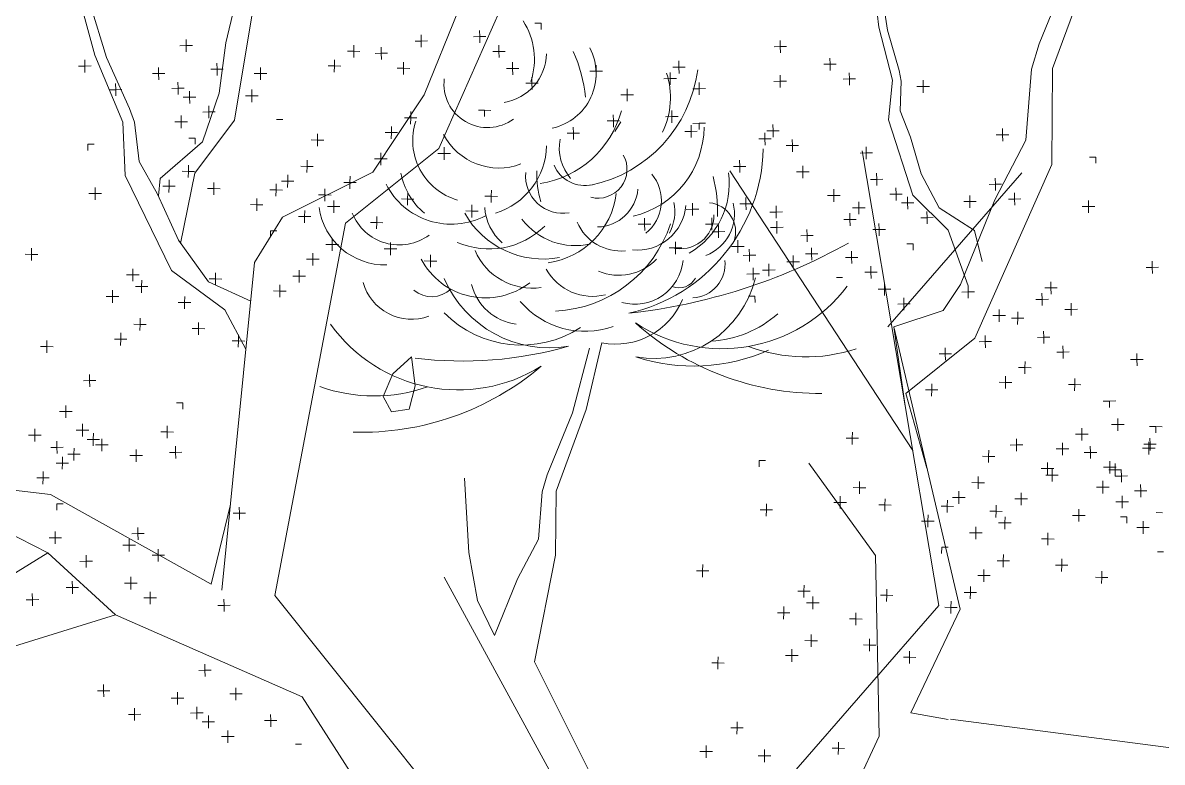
# Model space of a CAD drawing. Header units: inches. Extents: x -6800 to 96653, y -25814 to 17379.
# Drawn here: x 34859.9 to 34997.9, y 226.7 to 316.3 of the extents above; entities that cross this region are included whole.
import ezdxf

# ---------------------------------------------------------------- set-up
doc = ezdxf.new("R2010")
doc.units = ezdxf.units.IN
doc.header["$MEASUREMENT"] = 0
doc.layers.add('JARDINES', color=96, linetype='Continuous', lineweight=0)

# ---------------------------------------------------------------- blocks, each defined once
blk = doc.blocks.new('CapuliElv')
blk.add_line((-0.0785, 2.2528), (-0.0692, 2.2681))
for points in [[(-0.1552, 2.994), (-0.1958, 2.8404), (-0.2564, 2.6925), (-0.2681, 2.6524), (-0.277, 2.5396), (-0.3264, 2.4451), (-0.3809, 2.3107), (-0.4624, 2.1885), (-0.6053, 2.1169), (-0.6495, 2.045)], [(-0.6793, 2.7125), (-0.6797, 2.6242), (-0.6917, 2.5362), (-0.6924, 2.513), (-0.6815, 2.4511), (-0.6949, 2.3934), (-0.7055, 2.3135), (-0.7323, 2.2365), (-0.7992, 2.1781), (-0.802, 2.1505)], [(-0.6653, 2.7233), (-0.6631, 2.633), (-0.6748, 2.5183), (-0.654, 2.4363), (-0.6812, 2.271), (-0.7443, 2.1869), (-0.7668, 2.0754)], [(-0.2104, 2.72), (-0.235, 2.6536), (-0.2359, 2.5014), (-0.3578, 2.2256), (-0.5056, 2.1075), (-0.6175, 1.5171)], [(0.6947, 2.6933), (0.6542, 2.5396), (0.5936, 2.3918), (0.5819, 2.3516), (0.5729, 2.2388), (0.5235, 2.1443), (0.469, 2.01), (0.4416, 1.9687), (0.3635, 1.9429), (0.3816, 1.8178)], [(0.724, 2.7058), (0.687, 2.5475), (0.6149, 2.3529), (0.6141, 2.2007), (0.4921, 1.9248), (0.3826, 1.8372), (0.416, 1.719)], [(0.3317, 2.4854), (0.34, 2.4182), (0.3613, 2.3344), (0.355, 2.2713), (0.3934, 2.1516), (0.4494, 2.0962), (0.4813, 2.0081)], [(0.3432, 2.4789), (0.3533, 2.4135), (0.3719, 2.3495), (0.375, 2.3324), (0.3737, 2.2853), (0.39, 2.2439), (0.4067, 2.1859), (0.4351, 2.1317), (0.4911, 2.0957), (0.5035, 2.0466)], [(-0.9264, 2.4611), (-0.9026, 2.374), (-0.8585, 2.2675), (-0.8548, 2.183), (-0.7813, 2.0324), (-0.6967, 1.97), (-0.6632, 1.9073)], [(-0.9099, 2.4548), (-0.8842, 2.3703), (-0.8475, 2.2895), (-0.8401, 2.2675), (-0.8327, 2.205), (-0.8033, 2.1536), (-0.7703, 2.0802), (-0.7225, 2.0141), (-0.6556, 1.9837)], [(-0.1953, 2.4247), (-0.2052, 2.4246)], [(-0.1953, 2.4247), (-0.1952, 2.4148)], [(-0.3854, 2.3963), (-0.3855, 2.406)], [(-0.2928, 2.4032), (-0.3027, 2.403)], [(-0.2928, 2.4032), (-0.2929, 2.4129)], [(-0.2928, 2.4032), (-0.2829, 2.4033)], [(-0.2928, 2.4032), (-0.2927, 2.3933)], [(-0.758, 2.389), (-0.7679, 2.3889)], [(-0.758, 2.389), (-0.7581, 2.3987)], [(-0.758, 2.389), (-0.7481, 2.3891)], [(-0.758, 2.389), (-0.7579, 2.3791)], [(-0.4924, 2.3801), (-0.4923, 2.3898)], [(-0.4488, 2.3769), (-0.4489, 2.3866)], [(-0.3854, 2.3963), (-0.3953, 2.3962)], [(-0.3854, 2.3963), (-0.3755, 2.3964)], [(-0.3854, 2.3963), (-0.3853, 2.3864)], [(-0.2622, 2.3798), (-0.2623, 2.3895)], [(0.1836, 2.3874), (0.1737, 2.3872)], [(0.1836, 2.3874), (0.1835, 2.3971)], [(0.1836, 2.3874), (0.1935, 2.3875)], [(0.1836, 2.3874), (0.1837, 2.3775)], [(-0.9186, 2.3565), (-0.9188, 2.3663)], [(-0.523, 2.3567), (-0.5229, 2.3664)], [(-0.4924, 2.3801), (-0.5023, 2.3802)], [(-0.4924, 2.3801), (-0.4925, 2.3701)], [(-0.4924, 2.3801), (-0.4825, 2.3799)], [(-0.4488, 2.3769), (-0.4587, 2.3767)], [(-0.4488, 2.3769), (-0.4388, 2.377)], [(-0.4488, 2.3769), (-0.4486, 2.3669)], [(-0.2622, 2.3798), (-0.2721, 2.3796)], [(-0.2622, 2.3798), (-0.2523, 2.3799)], [(-0.2622, 2.3798), (-0.2621, 2.3699)], [(0.2624, 2.3595), (0.2622, 2.3692)], [(-0.9186, 2.3565), (-0.9285, 2.3564)], [(-0.9186, 2.3565), (-0.9087, 2.3567)], [(-0.9186, 2.3565), (-0.9185, 2.3466)], [(-0.8016, 2.3447), (-0.8017, 2.3544)], [(-0.709, 2.3515), (-0.7189, 2.3514)], [(-0.709, 2.3515), (-0.7091, 2.3613)], [(-0.709, 2.3515), (-0.6991, 2.3517)], [(-0.709, 2.3515), (-0.7089, 2.3416)], [(-0.6401, 2.3448), (-0.64, 2.3545)], [(-0.523, 2.3567), (-0.533, 2.3568)], [(-0.523, 2.3567), (-0.5232, 2.3467)], [(-0.523, 2.3567), (-0.5131, 2.3565)], [(-0.4136, 2.353), (-0.4235, 2.3532)], [(-0.4136, 2.353), (-0.4137, 2.3431)], [(-0.4136, 2.353), (-0.4134, 2.3628)], [(-0.4136, 2.353), (-0.4036, 2.3529)], [(-0.2406, 2.3527), (-0.2505, 2.3526)], [(-0.2406, 2.3527), (-0.2407, 2.3625)], [(-0.2406, 2.3527), (-0.2307, 2.3528)], [(-0.2406, 2.3527), (-0.2405, 2.3428)], [(-0.1081, 2.3484), (-0.118, 2.3483)], [(-0.1081, 2.3484), (-0.1082, 2.3582)], [(-0.1081, 2.3484), (-0.0982, 2.3485)], [(-0.1081, 2.3484), (-0.108, 2.3385)], [(0.023, 2.3549), (0.0131, 2.3548)], [(0.023, 2.3549), (0.0229, 2.3647)], [(0.023, 2.3549), (0.0329, 2.355)], [(0.023, 2.3549), (0.0231, 2.345)], [(0.2624, 2.3595), (0.2524, 2.3594)], [(0.2624, 2.3595), (0.2723, 2.3596)], [(0.2624, 2.3595), (0.2625, 2.3496)], [(-0.8016, 2.3447), (-0.8115, 2.3446)], [(-0.8016, 2.3447), (-0.7917, 2.3448)], [(-0.8016, 2.3447), (-0.8014, 2.3348)], [(-0.7709, 2.3213), (-0.771, 2.331)], [(-0.6401, 2.3448), (-0.65, 2.3449)], [(-0.6401, 2.3448), (-0.6402, 2.3349)], [(-0.6401, 2.3448), (-0.6302, 2.3447)], [(-0.21, 2.3293), (-0.2101, 2.3391)], [(-0.21, 2.3293), (-0.2001, 2.3294)], [(0.009, 2.3366), (-0.0009, 2.3364)], [(0.009, 2.3366), (0.0089, 2.3463)], [(0.009, 2.3366), (0.0189, 2.3367)], [(0.009, 2.3366), (0.0091, 2.3267)], [(0.0551, 2.3207), (0.055, 2.3305)], [(0.1835, 2.3325), (0.1736, 2.3323)], [(0.1835, 2.3325), (0.1834, 2.3422)], [(0.1835, 2.3325), (0.1934, 2.3326)], [(0.1835, 2.3325), (0.1836, 2.3226)], [(0.293, 2.3361), (0.2831, 2.336)], [(0.293, 2.3361), (0.2929, 2.3458)], [(0.293, 2.3361), (0.3029, 2.3362)], [(0.293, 2.3361), (0.2931, 2.3262)], [(0.4101, 2.3242), (0.4099, 2.334)], [(-0.8696, 2.3191), (-0.8795, 2.319)], [(-0.8696, 2.3191), (-0.8697, 2.3288)], [(-0.8696, 2.3191), (-0.8597, 2.3192)], [(-0.8696, 2.3191), (-0.8695, 2.3092)], [(-0.7709, 2.3213), (-0.7808, 2.3212)], [(-0.7709, 2.3213), (-0.761, 2.3214)], [(-0.7709, 2.3213), (-0.7708, 2.3114)], [(-0.7525, 2.3072), (-0.7527, 2.317)], [(-0.6539, 2.3094), (-0.654, 2.3192)], [(-0.21, 2.3293), (-0.2199, 2.3292)], [(-0.21, 2.3293), (-0.2099, 2.3194)], [(-0.0591, 2.311), (-0.0592, 2.3207)], [(0.0551, 2.3207), (0.0452, 2.3206)], [(0.0551, 2.3207), (0.065, 2.3208)], [(0.0551, 2.3207), (0.0552, 2.3108)], [(0.4101, 2.3242), (0.4002, 2.3241)], [(0.4101, 2.3242), (0.42, 2.3243)], [(0.4101, 2.3242), (0.4102, 2.3143)], [(-0.7525, 2.3072), (-0.7625, 2.3071)], [(-0.7525, 2.3072), (-0.7426, 2.3074)], [(-0.7525, 2.3072), (-0.7524, 2.2973)], [(-0.7219, 2.2838), (-0.722, 2.2936)], [(-0.6539, 2.3094), (-0.6638, 2.3093)], [(-0.6539, 2.3094), (-0.6439, 2.3095)], [(-0.6539, 2.3094), (-0.6537, 2.2995)], [(-0.0591, 2.311), (-0.069, 2.3109)], [(-0.0591, 2.311), (-0.0491, 2.3111)], [(-0.0591, 2.311), (-0.0589, 2.3011)], [(-0.7659, 2.2681), (-0.7658, 2.2779)], [(-0.7219, 2.2838), (-0.7318, 2.2837)], [(-0.7219, 2.2838), (-0.712, 2.284)], [(-0.7219, 2.2838), (-0.7218, 2.2739)], [(-0.4021, 2.2745), (-0.402, 2.2843)], [(-0.285, 2.2864), (-0.2949, 2.2865)], [(-0.285, 2.2864), (-0.2852, 2.2765)], [(-0.285, 2.2864), (-0.2751, 2.2863)], [(-0.081, 2.2696), (-0.0811, 2.2793)], [(0.0116, 2.2764), (0.0017, 2.2763)], [(0.0116, 2.2764), (0.0115, 2.2862)], [(0.0116, 2.2764), (0.0215, 2.2765)], [(0.0116, 2.2764), (0.0117, 2.2665)], [(-0.7659, 2.2681), (-0.7758, 2.2682)], [(-0.7659, 2.2681), (-0.766, 2.2582)], [(-0.7659, 2.2681), (-0.756, 2.268)], [(-0.6048, 2.272), (-0.6147, 2.2719)], [(-0.4328, 2.2511), (-0.4326, 2.2609)], [(-0.4021, 2.2745), (-0.412, 2.2747)], [(-0.4021, 2.2745), (-0.4022, 2.2646)], [(-0.4021, 2.2745), (-0.3922, 2.2744)], [(-0.1443, 2.2501), (-0.1445, 2.2599)], [(-0.081, 2.2696), (-0.0909, 2.2695)], [(-0.081, 2.2696), (-0.0711, 2.2697)], [(-0.081, 2.2696), (-0.0809, 2.2597)], [(0.0422, 2.253), (0.0421, 2.2628)], [(0.055, 2.2658), (0.0451, 2.2657)], [(0.055, 2.2658), (0.0649, 2.2659)], [(0.055, 2.2658), (0.0551, 2.2559)], [(0.1721, 2.254), (0.1719, 2.2637)], [(0.5358, 2.2475), (0.5357, 2.2573)], [(-0.7438, 2.2424), (-0.7537, 2.2423)], [(-0.7438, 2.2424), (-0.7437, 2.2325)], [(-0.5498, 2.2393), (-0.5597, 2.2394)], [(-0.5498, 2.2393), (-0.5499, 2.2294)], [(-0.5498, 2.2393), (-0.5497, 2.249)], [(-0.5498, 2.2393), (-0.5399, 2.2392)], [(-0.4328, 2.2511), (-0.4427, 2.2513)], [(-0.4328, 2.2511), (-0.4329, 2.2412)], [(-0.4328, 2.2511), (-0.4228, 2.251)], [(-0.1443, 2.2501), (-0.1543, 2.25)], [(-0.1443, 2.2501), (-0.1344, 2.2502)], [(-0.1443, 2.2501), (-0.1442, 2.2402)], [(0.0422, 2.253), (0.0323, 2.2529)], [(0.0422, 2.253), (0.0521, 2.2531)], [(0.0422, 2.253), (0.0423, 2.2431)], [(0.1593, 2.2412), (0.1494, 2.241)], [(0.1593, 2.2412), (0.1592, 2.2509)], [(0.1593, 2.2412), (0.1692, 2.2413)], [(0.1593, 2.2412), (0.1594, 2.2313)], [(0.1721, 2.254), (0.1621, 2.2538)], [(0.1721, 2.254), (0.182, 2.2541)], [(0.1721, 2.254), (0.1722, 2.244)], [(0.2027, 2.2306), (0.2026, 2.2403)], [(0.5358, 2.2475), (0.5259, 2.2474)], [(0.5358, 2.2475), (0.5458, 2.2477)], [(0.5358, 2.2475), (0.536, 2.2376)], [(-0.9136, 2.2329), (-0.9137, 2.2229)], [(-0.9136, 2.2329), (-0.9037, 2.2327)], [(-0.3492, 2.218), (-0.3491, 2.2277)], [(0.2027, 2.2306), (0.1928, 2.2304)], [(0.2027, 2.2306), (0.2126, 2.2307)], [(0.2027, 2.2306), (0.2028, 2.2206)], [(0.3198, 2.2187), (0.3197, 2.2284)], [(-0.5664, 2.1975), (-0.5663, 2.2072)], [(-0.4494, 2.2094), (-0.4593, 2.2095)], [(-0.4494, 2.2094), (-0.4495, 2.1995)], [(-0.4494, 2.2094), (-0.4492, 2.2191)], [(-0.4494, 2.2094), (-0.4395, 2.2092)], [(-0.3492, 2.218), (-0.3591, 2.2181)], [(-0.3492, 2.218), (-0.3493, 2.2081)], [(-0.3492, 2.218), (-0.3393, 2.2179)], [(0.1192, 2.1974), (0.1191, 2.2072)], [(0.3198, 2.2187), (0.3099, 2.2186)], [(0.3198, 2.2187), (0.3297, 2.2188)], [(0.3198, 2.2187), (0.3199, 2.2088)], [(0.6836, 2.2123), (0.6737, 2.2122)], [(0.6836, 2.2123), (0.6837, 2.2024)], [(-0.7545, 2.1896), (-0.7644, 2.1897)], [(-0.7545, 2.1896), (-0.7546, 2.1797)], [(-0.7545, 2.1896), (-0.7543, 2.1993)], [(-0.7545, 2.1896), (-0.7445, 2.1895)], [(-0.5664, 2.1975), (-0.5763, 2.1976)], [(-0.5664, 2.1975), (-0.5666, 2.1876)], [(-0.5664, 2.1975), (-0.5565, 2.1974)], [(0.1192, 2.1974), (0.1093, 2.1973)], [(0.1192, 2.1974), (0.1291, 2.1975)], [(0.1192, 2.1974), (0.1193, 2.1875)], [(0.2193, 2.1888), (0.2094, 2.1887)], [(0.2193, 2.1888), (0.2192, 2.1985)], [(0.2193, 2.1888), (0.2292, 2.1889)], [(0.2193, 2.1888), (0.2194, 2.1789)], [(0.3364, 2.1769), (0.3363, 2.1867)], [(-0.7851, 2.1662), (-0.785, 2.1759)], [(-0.7141, 2.1622), (-0.714, 2.172)], [(-0.6155, 2.1601), (-0.6153, 2.1698)], [(-0.5971, 2.1741), (-0.607, 2.1742)], [(-0.5971, 2.1741), (-0.5972, 2.1642)], [(-0.5971, 2.1741), (-0.597, 2.1838)], [(-0.5971, 2.1741), (-0.5872, 2.174)], [(-0.4984, 2.1719), (-0.5083, 2.172)], [(-0.4984, 2.1719), (-0.4985, 2.162)], [(-0.4984, 2.1719), (-0.4983, 2.1817)], [(-0.4984, 2.1719), (-0.4885, 2.1718)], [(0.3364, 2.1769), (0.3265, 2.1768)], [(0.3364, 2.1769), (0.3463, 2.177)], [(0.3364, 2.1769), (0.3365, 2.167)], [(0.5244, 2.169), (0.5145, 2.1689)], [(0.5244, 2.169), (0.5243, 2.1788)], [(0.5244, 2.169), (0.5343, 2.1692)], [(0.5244, 2.169), (0.5245, 2.1591)], [(-0.9022, 2.1543), (-0.9121, 2.1545)], [(-0.9022, 2.1543), (-0.9023, 2.1444)], [(-0.9022, 2.1543), (-0.9021, 2.1641)], [(-0.9022, 2.1543), (-0.8923, 2.1542)], [(-0.7851, 2.1662), (-0.795, 2.1663)], [(-0.7851, 2.1662), (-0.7852, 2.1563)], [(-0.7851, 2.1662), (-0.7752, 2.1661)], [(-0.7141, 2.1622), (-0.7241, 2.1624)], [(-0.7141, 2.1622), (-0.7143, 2.1523)], [(-0.7141, 2.1622), (-0.7042, 2.1621)], [(-0.6155, 2.1601), (-0.6254, 2.1602)], [(-0.6155, 2.1601), (-0.6156, 2.1501)], [(-0.6155, 2.1601), (-0.6055, 2.1599)], [(-0.5381, 2.1522), (-0.548, 2.1523)], [(-0.5381, 2.1522), (-0.5382, 2.1423)], [(-0.5381, 2.1522), (-0.538, 2.1619)], [(-0.5381, 2.1522), (-0.5282, 2.152)], [(-0.407, 2.1457), (-0.4069, 2.1554)], [(-0.2745, 2.15), (-0.2844, 2.1501)], [(-0.2745, 2.15), (-0.2746, 2.14)], [(-0.2745, 2.15), (-0.2743, 2.1597)], [(-0.2745, 2.15), (-0.2646, 2.1498)], [(0.2683, 2.1514), (0.2584, 2.1512)], [(0.2683, 2.1514), (0.2682, 2.1611)], [(0.2683, 2.1514), (0.2783, 2.1515)], [(0.2683, 2.1514), (0.2685, 2.1414)], [(0.367, 2.1535), (0.3571, 2.1534)], [(0.367, 2.1535), (0.3669, 2.1633)], [(0.367, 2.1535), (0.3769, 2.1536)], [(0.367, 2.1535), (0.3671, 2.1436)], [(0.3854, 2.1395), (0.3853, 2.1492)], [(0.4841, 2.1417), (0.484, 2.1514)], [(0.555, 2.1456), (0.5549, 2.1554)], [(-1.5201, 2.1387), (-1.4261, 2.006), (-1.2859, 1.853), (-1.2277, 1.7124), (-0.9774, 1.5845), (-0.8697, 1.4864), (-0.574, 1.3561)], [(-1.4883, 2.1381), (-1.3927, 2.0111), (-1.2808, 1.8971), (-1.2548, 1.8643), (-1.2039, 1.7632), (-1.1225, 1.6944), (-0.9727, 1.6773), (-0.8451, 1.6057), (-0.7186, 1.5347), (-0.6878, 1.6612)], [(-0.6461, 2.1367), (-0.656, 2.1368)], [(-0.6461, 2.1367), (-0.6462, 2.1267)], [(-0.6461, 2.1367), (-0.646, 2.1464)], [(-0.6461, 2.1367), (-0.6362, 2.1365)], [(-0.5241, 2.1338), (-0.534, 2.1339)], [(-0.5241, 2.1338), (-0.5242, 2.1239)], [(-0.5241, 2.1338), (-0.524, 2.1435)], [(-0.5241, 2.1338), (-0.5142, 2.1337)], [(-0.407, 2.1457), (-0.4169, 2.1458)], [(-0.407, 2.1457), (-0.4071, 2.1357)], [(-0.407, 2.1457), (-0.3971, 2.1455)], [(-0.3051, 2.1266), (-0.305, 2.1363)], [(0.0444, 2.1294), (0.0443, 2.1391)], [(0.1292, 2.1382), (0.1192, 2.1381)], [(0.1292, 2.1382), (0.129, 2.1479)], [(0.1292, 2.1382), (0.1391, 2.1383)], [(0.1292, 2.1382), (0.1293, 2.1283)], [(0.177, 2.1251), (0.1768, 2.1348)], [(0.3081, 2.1316), (0.2982, 2.1315)], [(0.3081, 2.1316), (0.3079, 2.1413)], [(0.3081, 2.1316), (0.318, 2.1317)], [(0.3081, 2.1316), (0.3082, 2.1217)], [(0.3854, 2.1395), (0.3755, 2.1394)], [(0.3854, 2.1395), (0.3953, 2.1396)], [(0.3854, 2.1395), (0.3855, 2.1296)], [(0.4841, 2.1417), (0.4742, 2.1415)], [(0.4841, 2.1417), (0.494, 2.1418)], [(0.4841, 2.1417), (0.4842, 2.1318)], [(0.555, 2.1456), (0.5451, 2.1455)], [(0.555, 2.1456), (0.565, 2.1458)], [(0.555, 2.1456), (0.5552, 2.1357)], [(0.6721, 2.1338), (0.6622, 2.1337)], [(0.6721, 2.1338), (0.672, 2.1435)], [(0.6721, 2.1338), (0.682, 2.1339)], [(0.6721, 2.1338), (0.6722, 2.1239)], [(-0.5702, 2.118), (-0.5801, 2.1181)], [(-0.5702, 2.118), (-0.5703, 2.108)], [(-0.5702, 2.118), (-0.5701, 2.1277)], [(-0.5702, 2.118), (-0.5603, 2.1178)], [(-0.456, 2.1082), (-0.4559, 2.118)], [(-0.3051, 2.1266), (-0.315, 2.1267)], [(-0.3051, 2.1266), (-0.3052, 2.1166)], [(-0.3051, 2.1266), (-0.2952, 2.1264)], [(-0.0315, 2.1057), (-0.0316, 2.1155)], [(0.0444, 2.1294), (0.0345, 2.1293)], [(0.0444, 2.1294), (0.0543, 2.1295)], [(0.0444, 2.1294), (0.0445, 2.1195)], [(0.0751, 2.106), (0.0749, 2.1157)], [(0.177, 2.1251), (0.1671, 2.125)], [(0.177, 2.1251), (0.1869, 2.1252)], [(0.177, 2.1251), (0.1771, 2.1152)], [(0.294, 2.1132), (0.2841, 2.1131)], [(0.294, 2.1132), (0.2939, 2.123)], [(0.294, 2.1132), (0.3039, 2.1133)], [(0.294, 2.1132), (0.2942, 2.1033)], [(0.4161, 2.1161), (0.4061, 2.116)], [(0.4161, 2.1161), (0.4159, 2.1258)], [(0.4161, 2.1161), (0.426, 2.1162)], [(0.4161, 2.1161), (0.4162, 2.1062)], [(-0.6242, 2.0952), (-0.6243, 2.0853)], [(-0.6242, 2.0952), (-0.6143, 2.0951)], [(-0.456, 2.1082), (-0.466, 2.1083)], [(-0.456, 2.1082), (-0.4562, 2.0983)], [(-0.456, 2.1082), (-0.4461, 2.1081)], [(-0.0315, 2.1057), (-0.0414, 2.1056)], [(-0.0315, 2.1057), (-0.0215, 2.1059)], [(-0.0315, 2.1057), (-0.0313, 2.0958)], [(0.0751, 2.106), (0.0651, 2.1059)], [(0.0751, 2.106), (0.085, 2.1061)], [(0.0751, 2.106), (0.0752, 2.0961)], [(0.0856, 2.0939), (0.0855, 2.1036)], [(0.1782, 2.1007), (0.1683, 2.1006)], [(0.1782, 2.1007), (0.1781, 2.1105)], [(0.1782, 2.1007), (0.1881, 2.1009)], [(0.1782, 2.1007), (0.1783, 2.0908)], [(0.226, 2.0876), (0.2259, 2.0974)], [(0.3402, 2.0974), (0.3302, 2.0973)], [(0.3402, 2.0974), (0.34, 2.1071)], [(0.3402, 2.0974), (0.3501, 2.0975)], [(0.3402, 2.0974), (0.3403, 2.0875)], [(-0.5267, 2.0737), (-0.5266, 2.0834)], [(0.0176, 2.0683), (0.0175, 2.078)], [(0.0856, 2.0939), (0.0757, 2.0938)], [(0.0856, 2.0939), (0.0955, 2.094)], [(0.0856, 2.0939), (0.0857, 2.084)], [(0.1163, 2.0705), (0.1161, 2.0802)], [(0.226, 2.0876), (0.2161, 2.0875)], [(0.226, 2.0876), (0.2359, 2.0878)], [(0.226, 2.0876), (0.2261, 2.0777)], [(-1.0031, 2.0579), (-1.003, 2.0676)], [(-0.5573, 2.0503), (-0.5572, 2.06)], [(-0.5267, 2.0737), (-0.5366, 2.0738)], [(-0.5267, 2.0737), (-0.5268, 2.0637)], [(-0.5267, 2.0737), (-0.5168, 2.0735)], [(-0.4341, 2.0668), (-0.444, 2.0669)], [(-0.4341, 2.0668), (-0.4342, 2.0569)], [(-0.4341, 2.0668), (-0.434, 2.0765)], [(-0.4341, 2.0668), (-0.4242, 2.0667)], [(0.0176, 2.0683), (0.0077, 2.0682)], [(0.0176, 2.0683), (0.0275, 2.0684)], [(0.0176, 2.0683), (0.0177, 2.0584)], [(0.1163, 2.0705), (0.1063, 2.0704)], [(0.1163, 2.0705), (0.1262, 2.0706)], [(0.1163, 2.0705), (0.1164, 2.0606)], [(0.1346, 2.0564), (0.1345, 2.0662)], [(0.2333, 2.0586), (0.2234, 2.0585)], [(0.2333, 2.0586), (0.2332, 2.0683)], [(0.2333, 2.0586), (0.2432, 2.0587)], [(0.2333, 2.0586), (0.2334, 2.0487)], [(0.2966, 2.0531), (0.2965, 2.0628)], [(0.3941, 2.0747), (0.3842, 2.0746)], [(0.3941, 2.0747), (0.3942, 2.0648)], [(-1.0031, 2.0579), (-1.013, 2.058)], [(-1.0031, 2.0579), (-1.0032, 2.048)], [(-1.0031, 2.0579), (-0.9932, 2.0577)], [(-0.5573, 2.0503), (-0.5672, 2.0504)], [(-0.5573, 2.0503), (-0.5574, 2.0403)], [(-0.5573, 2.0503), (-0.5474, 2.0501)], [(-0.3707, 2.0473), (-0.3807, 2.0475)], [(-0.3707, 2.0473), (-0.3709, 2.0374)], [(-0.3707, 2.0473), (-0.3706, 2.0571)], [(-0.3707, 2.0473), (-0.3608, 2.0472)], [(0.1346, 2.0564), (0.1247, 2.0563)], [(0.1346, 2.0564), (0.1446, 2.0566)], [(0.1346, 2.0564), (0.1348, 2.0465)], [(0.1653, 2.033), (0.1652, 2.0428)], [(0.2041, 2.0462), (0.1942, 2.0461)], [(0.2041, 2.0462), (0.2039, 2.056)], [(0.2041, 2.0462), (0.214, 2.0463)], [(0.2041, 2.0462), (0.2042, 2.0363)], [(0.2966, 2.0531), (0.2867, 2.053)], [(0.2966, 2.0531), (0.3065, 2.0532)], [(0.2966, 2.0531), (0.2967, 2.0432)], [(0.7731, 2.0373), (0.773, 2.047)], [(-0.8425, 2.0254), (-0.8524, 2.0255)], [(-0.8425, 2.0254), (-0.8426, 2.0155)], [(-0.8425, 2.0254), (-0.8424, 2.0352)], [(-0.8425, 2.0254), (-0.8326, 2.0253)], [(-0.7114, 2.0189), (-0.7113, 2.0287)], [(-0.5789, 2.0232), (-0.5888, 2.0233)], [(-0.5789, 2.0232), (-0.579, 2.0133)], [(-0.5789, 2.0232), (-0.5788, 2.033)], [(-0.5789, 2.0232), (-0.569, 2.0231)], [(0.1407, 2.0268), (0.1308, 2.0267)], [(0.1407, 2.0268), (0.1406, 2.0365)], [(0.1407, 2.0268), (0.1506, 2.0269)], [(0.1407, 2.0268), (0.1408, 2.0169)], [(0.1653, 2.033), (0.1554, 2.0329)], [(0.1653, 2.033), (0.1752, 2.0332)], [(0.1653, 2.033), (0.1654, 2.0231)], [(0.3273, 2.0297), (0.3174, 2.0296)], [(0.3273, 2.0297), (0.3271, 2.0394)], [(0.3273, 2.0297), (0.3372, 2.0298)], [(0.3273, 2.0297), (0.3274, 2.0198)], [(0.7731, 2.0373), (0.7632, 2.0372)], [(0.7731, 2.0373), (0.783, 2.0374)], [(0.7731, 2.0373), (0.7732, 2.0274)], [(-0.8285, 2.0071), (-0.8384, 2.0072)], [(-0.8285, 2.0071), (-0.8286, 1.9971)], [(-0.8285, 2.0071), (-0.8284, 2.0168)], [(-0.8285, 2.0071), (-0.8186, 2.0069)], [(-0.7114, 2.0189), (-0.7213, 2.019)], [(-0.7114, 2.0189), (-0.7115, 2.009)], [(-0.7114, 2.0189), (-0.7015, 2.0188)], [(-0.6095, 1.9998), (-0.6094, 2.0096)], [(0.2824, 2.0212), (0.2724, 2.0211)], [(0.3488, 2.0026), (0.3487, 2.0124)], [(0.4814, 1.9983), (0.4813, 2.0081)], [(0.6125, 2.0049), (0.6026, 2.0047)], [(0.6125, 2.0049), (0.6124, 2.0146)], [(0.6125, 2.0049), (0.6224, 2.005)], [(0.6125, 2.0049), (0.6126, 1.9949)], [(-0.8746, 1.9912), (-0.8845, 1.9913)], [(-0.8746, 1.9912), (-0.8747, 1.9813)], [(-0.8746, 1.9912), (-0.8745, 2.001)], [(-0.8746, 1.9912), (-0.8647, 1.9911)], [(-0.7604, 1.9815), (-0.7603, 1.9912)], [(-0.6095, 1.9998), (-0.6194, 1.9999)], [(-0.6095, 1.9998), (-0.6096, 1.9899)], [(-0.6095, 1.9998), (-0.5996, 1.9997)], [(0.1434, 1.9916), (0.1334, 1.9915)], [(0.1434, 1.9916), (0.1435, 1.9817)], [(0.3488, 2.0026), (0.3389, 2.0025)], [(0.3488, 2.0026), (0.3587, 2.0028)], [(0.3488, 2.0026), (0.3489, 1.9927)], [(0.3795, 1.9792), (0.3793, 1.989)], [(0.4814, 1.9983), (0.4715, 1.9982)], [(0.4814, 1.9983), (0.4913, 1.9985)], [(0.4814, 1.9983), (0.4815, 1.9884)], [(0.5984, 1.9865), (0.5885, 1.9864)], [(0.5984, 1.9865), (0.5983, 1.9962)], [(0.5984, 1.9865), (0.6084, 1.9866)], [(0.5984, 1.9865), (0.5986, 1.9766)], [(-0.7604, 1.9815), (-0.7704, 1.9816)], [(-0.7604, 1.9815), (-0.7606, 1.9716)], [(-0.7604, 1.9815), (-0.7505, 1.9814)], [(0.3795, 1.9792), (0.3696, 1.9791)], [(0.3795, 1.9792), (0.3894, 1.9794)], [(0.3795, 1.9792), (0.3796, 1.9693)], [(0.5304, 1.9609), (0.5303, 1.9706)], [(0.6446, 1.9707), (0.6347, 1.9705)], [(0.6446, 1.9707), (0.6444, 1.9804)], [(0.6446, 1.9707), (0.6545, 1.9708)], [(0.6446, 1.9707), (0.6447, 1.9607)], [(-0.8311, 1.9469), (-0.831, 1.9567)], [(0.5304, 1.9609), (0.5205, 1.9608)], [(0.5304, 1.9609), (0.5403, 1.961)], [(0.5304, 1.9609), (0.5305, 1.951)], [(0.5598, 1.9568), (0.5499, 1.9569)], [(0.5598, 1.9568), (0.5597, 1.9469)], [(0.5598, 1.9568), (0.5599, 1.9666)], [(0.5598, 1.9568), (0.5697, 1.9567)], [(-0.8617, 1.9235), (-0.8616, 1.9333)], [(-0.8311, 1.9469), (-0.841, 1.947)], [(-0.8311, 1.9469), (-0.8312, 1.937)], [(-0.8311, 1.9469), (-0.8212, 1.9468)], [(-0.7385, 1.9401), (-0.7484, 1.9402)], [(-0.7385, 1.9401), (-0.7386, 1.9302)], [(-0.7385, 1.9401), (-0.7384, 1.9498)], [(-0.7385, 1.9401), (-0.7286, 1.9399)], [(0.601, 1.9264), (0.6009, 1.9361)], [(-0.9788, 1.9117), (-0.9787, 1.9214)], [(-0.8617, 1.9235), (-0.8716, 1.9236)], [(-0.8617, 1.9235), (-0.8618, 1.9136)], [(-0.8617, 1.9235), (-0.8518, 1.9234)], [(-0.6752, 1.9206), (-0.6851, 1.9207)], [(-0.6752, 1.9206), (-0.6753, 1.9107)], [(-0.6752, 1.9206), (-0.675, 1.9303)], [(-0.6752, 1.9206), (-0.6652, 1.9205)], [(-0.0991, 1.9176), (-0.1238, 1.812), (-0.1718, 1.6822), (-0.1724, 1.5808), (-0.2059, 1.4116), (-0.1017, 1.2035), (0.0025, 1.0161)], [(0.5085, 1.9195), (0.4986, 1.9194)], [(0.5085, 1.9195), (0.5084, 1.9292)], [(0.5085, 1.9195), (0.5184, 1.9196)], [(0.5085, 1.9195), (0.5086, 1.9096)], [(0.601, 1.9264), (0.5911, 1.9262)], [(0.601, 1.9264), (0.6109, 1.9265)], [(0.601, 1.9264), (0.6012, 1.9164)], [(-0.9788, 1.9117), (-0.9887, 1.9118)], [(-0.9788, 1.9117), (-0.9789, 1.9017)], [(-0.9788, 1.9117), (-0.9689, 1.9115)], [(-0.1186, 1.9092), (-0.1456, 1.8067), (-0.186, 1.7082), (-0.1938, 1.6814), (-0.1998, 1.6062), (-0.2327, 1.5432), (-0.2691, 1.4536), (-0.2962, 1.5088), (-0.3101, 1.5851), (-0.317, 1.7031)], [(0.4451, 1.9), (0.4352, 1.8999)], [(0.4451, 1.9), (0.445, 1.9098)], [(0.4451, 1.9), (0.455, 1.9002)], [(0.4451, 1.9), (0.4452, 1.8901)], [(0.6317, 1.903), (0.6218, 1.9028)], [(0.6317, 1.903), (0.6316, 1.9127)], [(0.6317, 1.903), (0.6416, 1.9031)], [(0.6317, 1.903), (0.6318, 1.893)], [(0.7487, 1.8911), (0.7486, 1.9008)], [(0.5712, 1.8783), (0.5613, 1.8784)], [(0.5712, 1.8783), (0.5711, 1.8684)], [(0.5712, 1.8783), (0.5714, 1.8881)], [(0.5712, 1.8783), (0.5812, 1.8782)], [(0.7487, 1.8911), (0.7388, 1.891)], [(0.7487, 1.8911), (0.7587, 1.8912)], [(0.7487, 1.8911), (0.7489, 1.8812)], [(-0.9109, 1.8577), (-0.911, 1.8674)], [(0.5406, 1.8549), (0.5407, 1.8647)], [(0.6501, 1.8513), (0.6502, 1.861)], [(-0.9109, 1.8577), (-0.9208, 1.8576)], [(-0.9109, 1.8577), (-0.901, 1.8578)], [(-0.9109, 1.8577), (-0.9108, 1.8478)], [(0.4235, 1.8431), (0.4136, 1.8432)], [(0.4235, 1.8431), (0.4234, 1.8331)], [(0.4235, 1.8431), (0.4236, 1.8528)], [(0.4235, 1.8431), (0.4334, 1.8429)], [(0.5406, 1.8549), (0.5307, 1.855)], [(0.5406, 1.8549), (0.5405, 1.845)], [(0.5406, 1.8549), (0.5505, 1.8548)], [(0.6501, 1.8513), (0.6402, 1.8514)], [(0.6501, 1.8513), (0.65, 1.8414)], [(0.6501, 1.8513), (0.66, 1.8512)], [(0.7053, 1.8252), (0.6954, 1.8251)], [(0.7053, 1.8252), (0.7153, 1.8254)], [(0.7053, 1.8252), (0.7055, 1.8153)], [(-0.9486, 1.8087), (-0.9586, 1.8088)], [(-0.9486, 1.8087), (-0.9488, 1.7988)], [(-0.9486, 1.8087), (-0.9485, 1.8184)], [(-0.9486, 1.8087), (-0.9387, 1.8086)], [(-0.7632, 1.8224), (-0.7731, 1.8223)], [(-0.7632, 1.8224), (-0.7631, 1.8125)], [(-0.9223, 1.7792), (-0.9225, 1.7889)], [(0.7186, 1.7881), (0.7087, 1.788)], [(0.7186, 1.7881), (0.7185, 1.7978)], [(0.7186, 1.7881), (0.7285, 1.7882)], [(0.7186, 1.7881), (0.7187, 1.7782)], [(-0.9977, 1.7712), (-1.0076, 1.7713)], [(-0.9977, 1.7712), (-0.9978, 1.7613)], [(-0.9977, 1.7712), (-0.9976, 1.781)], [(-0.9977, 1.7712), (-0.9878, 1.7711)], [(-0.9223, 1.7792), (-0.9323, 1.7791)], [(-0.9223, 1.7792), (-0.9124, 1.7793)], [(-0.9223, 1.7792), (-0.9222, 1.7693)], [(-0.9051, 1.7644), (-0.905, 1.7741)], [(-0.788, 1.7762), (-0.798, 1.7764)], [(-0.788, 1.7762), (-0.7882, 1.7663)], [(-0.788, 1.7762), (-0.7879, 1.786)], [(-0.788, 1.7762), (-0.7781, 1.7761)], [(0.2977, 1.7664), (0.2979, 1.7761)], [(0.6615, 1.7728), (0.6516, 1.7729)], [(0.6615, 1.7728), (0.6614, 1.7629)], [(0.6615, 1.7728), (0.6616, 1.7825)], [(0.6615, 1.7728), (0.6714, 1.7727)], [(0.7786, 1.7847), (0.7687, 1.7848)], [(0.7786, 1.7847), (0.7785, 1.7747)], [(0.7786, 1.7847), (0.7885, 1.7845)], [(-0.9627, 1.7518), (-0.9726, 1.7517)], [(-0.9627, 1.7518), (-0.9628, 1.7616)], [(-0.9627, 1.7518), (-0.9527, 1.7519)], [(-0.9627, 1.7518), (-0.9625, 1.7419)], [(-0.9051, 1.7644), (-0.915, 1.7645)], [(-0.9051, 1.7644), (-0.9052, 1.7545)], [(-0.9051, 1.7644), (-0.8952, 1.7643)], [(-0.8917, 1.7558), (-0.9016, 1.7557)], [(-0.8917, 1.7558), (-0.8918, 1.7655)], [(-0.8917, 1.7558), (-0.8818, 1.7559)], [(-0.8917, 1.7558), (-0.8916, 1.7459)], [(-0.7746, 1.7439), (-0.7747, 1.7537)], [(0.2977, 1.7664), (0.2878, 1.7665)], [(0.2977, 1.7664), (0.2976, 1.7565)], [(0.2977, 1.7664), (0.3077, 1.7663)], [(0.558, 1.7557), (0.5481, 1.7555)], [(0.558, 1.7557), (0.5579, 1.7654)], [(0.558, 1.7557), (0.5679, 1.7558)], [(0.558, 1.7557), (0.5581, 1.7458)], [(0.6309, 1.7494), (0.631, 1.7591)], [(0.6751, 1.7438), (0.6749, 1.7535)], [(0.7695, 1.7568), (0.7596, 1.7567)], [(0.7676, 1.7507), (0.7675, 1.7604)], [(0.7695, 1.7568), (0.7694, 1.7666)], [(0.7695, 1.7568), (0.7794, 1.757)], [(0.7695, 1.7568), (0.7696, 1.7469)], [(-0.9541, 1.7269), (-0.954, 1.7367)], [(-0.9358, 1.741), (-0.9457, 1.7411)], [(-0.9358, 1.741), (-0.9359, 1.7311)], [(-0.9358, 1.741), (-0.9356, 1.7507)], [(-0.9358, 1.741), (-0.9258, 1.7409)], [(-0.8371, 1.7388), (-0.847, 1.7389)], [(-0.8371, 1.7388), (-0.8372, 1.7289)], [(-0.8371, 1.7388), (-0.837, 1.7485)], [(-0.8371, 1.7388), (-0.8272, 1.7387)], [(-0.7746, 1.7439), (-0.7845, 1.7438)], [(-0.7746, 1.7439), (-0.7647, 1.7441)], [(-0.7746, 1.7439), (-0.7745, 1.734)], [(0.5138, 1.7375), (0.5039, 1.7377)], [(0.5138, 1.7375), (0.5137, 1.7276)], [(0.5138, 1.7375), (0.5139, 1.7473)], [(0.5138, 1.7375), (0.5237, 1.7374)], [(0.6309, 1.7494), (0.621, 1.7495)], [(0.6309, 1.7494), (0.6308, 1.7395)], [(0.6309, 1.7494), (0.6408, 1.7493)], [(0.6751, 1.7438), (0.6652, 1.7437)], [(0.6751, 1.7438), (0.685, 1.7439)], [(0.6751, 1.7438), (0.6752, 1.7339)], [(0.7676, 1.7507), (0.7577, 1.7505)], [(0.7676, 1.7507), (0.7775, 1.7508)], [(0.7676, 1.7507), (0.7677, 1.7407)], [(-0.9541, 1.7269), (-0.9641, 1.727)], [(-0.9541, 1.7269), (-0.9543, 1.717)], [(-0.9541, 1.7269), (-0.9442, 1.7268)], [(0.15, 1.7311), (0.1499, 1.7212)], [(0.15, 1.7311), (0.1599, 1.731)], [(0.607, 1.7182), (0.5971, 1.7181)], [(0.607, 1.7182), (0.6069, 1.728)], [(0.607, 1.7182), (0.6169, 1.7183)], [(0.607, 1.7182), (0.6071, 1.7083)], [(0.6143, 1.7076), (0.6144, 1.7174)], [(0.7057, 1.7204), (0.6958, 1.7203)], [(0.7144, 1.7163), (0.7045, 1.7164)], [(0.7057, 1.7204), (0.7056, 1.7301)], [(0.7057, 1.7204), (0.7156, 1.7205)], [(0.7057, 1.7204), (0.7058, 1.7105)], [(0.7144, 1.7163), (0.7143, 1.7063)], [(0.7144, 1.7163), (0.7145, 1.726)], [(0.7144, 1.7163), (0.7243, 1.7161)], [(0.7241, 1.7064), (0.724, 1.7161)], [(-0.9848, 1.7035), (-0.9947, 1.7036)], [(-0.9848, 1.7035), (-0.9849, 1.6936)], [(-0.9848, 1.7035), (-0.9847, 1.7133)], [(-0.9848, 1.7035), (-0.9749, 1.7034)], [(0.3092, 1.6879), (0.3093, 1.6976)], [(0.4972, 1.6958), (0.4973, 1.7055)], [(0.6143, 1.7076), (0.6044, 1.7077)], [(0.6143, 1.7076), (0.6142, 1.6977)], [(0.6143, 1.7076), (0.6242, 1.7075)], [(0.6948, 1.6888), (0.6946, 1.6985)], [(0.7241, 1.7064), (0.7142, 1.7062)], [(0.7241, 1.7064), (0.734, 1.7065)], [(0.7241, 1.7064), (0.7242, 1.6964)], [(0.3092, 1.6879), (0.2993, 1.688)], [(0.3092, 1.6879), (0.3091, 1.678)], [(0.3092, 1.6879), (0.3191, 1.6878)], [(0.4666, 1.6724), (0.4667, 1.6821)], [(0.4972, 1.6958), (0.4873, 1.6959)], [(0.4972, 1.6958), (0.4971, 1.6859)], [(0.4972, 1.6958), (0.5071, 1.6956)], [(0.5653, 1.6702), (0.5654, 1.6799)], [(0.6948, 1.6888), (0.6849, 1.6887)], [(0.6948, 1.6888), (0.7047, 1.6889)], [(0.6948, 1.6888), (0.6949, 1.6789)], [(0.7547, 1.683), (0.7448, 1.6828)], [(0.7547, 1.683), (0.7546, 1.6927)], [(0.7547, 1.683), (0.7646, 1.6831)], [(0.7547, 1.683), (0.7549, 1.673)], [(-0.9629, 1.6621), (-0.963, 1.6522)], [(-0.9629, 1.6621), (-0.9529, 1.662)], [(0.1615, 1.6526), (0.1616, 1.6623)], [(0.2785, 1.6645), (0.2686, 1.6646)], [(0.2785, 1.6645), (0.2784, 1.6546)], [(0.2785, 1.6645), (0.2787, 1.6742)], [(0.2785, 1.6645), (0.2885, 1.6644)], [(0.3495, 1.6605), (0.3496, 1.6702)], [(0.4482, 1.6583), (0.4483, 1.6681)], [(0.4666, 1.6724), (0.4567, 1.6725)], [(0.4666, 1.6724), (0.4664, 1.6625)], [(0.4666, 1.6724), (0.4765, 1.6722)], [(0.5653, 1.6702), (0.5553, 1.6703)], [(0.5653, 1.6702), (0.5651, 1.6603)], [(0.5653, 1.6702), (0.5752, 1.6701)], [(0.7254, 1.6654), (0.7155, 1.6653)], [(0.7254, 1.6654), (0.7253, 1.6751)], [(0.7254, 1.6654), (0.7353, 1.6655)], [(0.7254, 1.6654), (0.7255, 1.6555)], [(-0.6737, 1.6474), (-0.6836, 1.6473)], [(-0.6737, 1.6474), (-0.6738, 1.6572)], [(-0.6737, 1.6474), (-0.6638, 1.6476)], [(-0.6737, 1.6474), (-0.6736, 1.6375)], [(0.1615, 1.6526), (0.1516, 1.6527)], [(0.1615, 1.6526), (0.1614, 1.6427)], [(0.1615, 1.6526), (0.1714, 1.6525)], [(0.3495, 1.6605), (0.3396, 1.6606)], [(0.3495, 1.6605), (0.3494, 1.6506)], [(0.3495, 1.6605), (0.3594, 1.6604)], [(0.4175, 1.6349), (0.4177, 1.6447)], [(0.4482, 1.6583), (0.4383, 1.6584)], [(0.4482, 1.6583), (0.4481, 1.6484)], [(0.4482, 1.6583), (0.4581, 1.6582)], [(0.5255, 1.6504), (0.5156, 1.6505)], [(0.5255, 1.6504), (0.5254, 1.6405)], [(0.5255, 1.6504), (0.5256, 1.6602)], [(0.5255, 1.6504), (0.5354, 1.6503)], [(0.6566, 1.6439), (0.6467, 1.644)], [(0.6566, 1.6439), (0.6565, 1.634)], [(0.6566, 1.6439), (0.6567, 1.6537)], [(0.6566, 1.6439), (0.6665, 1.6438)], [(0.7892, 1.6482), (0.7793, 1.6483)], [(0.4175, 1.6349), (0.4076, 1.635)], [(0.4175, 1.6349), (0.4174, 1.625)], [(0.4175, 1.6349), (0.4275, 1.6348)], [(0.4934, 1.6162), (0.4936, 1.626)], [(0.5396, 1.6321), (0.5296, 1.6322)], [(0.5396, 1.6321), (0.5394, 1.6221)], [(0.5396, 1.6321), (0.5397, 1.6418)], [(0.5396, 1.6321), (0.5495, 1.6319)], [(0.7328, 1.6415), (0.7229, 1.6414)], [(0.7328, 1.6415), (0.7329, 1.6316)], [(0.7585, 1.6248), (0.7587, 1.6346)], [(-0.9654, 1.6085), (-0.9753, 1.6084)], [(-0.9654, 1.6085), (-0.9655, 1.6182)], [(-0.9654, 1.6085), (-0.9555, 1.6086)], [(-0.9654, 1.6085), (-0.9653, 1.5986)], [(-0.8343, 1.615), (-0.8442, 1.6149)], [(-0.8343, 1.615), (-0.8344, 1.6248)], [(-0.8343, 1.615), (-0.8244, 1.6151)], [(-0.8343, 1.615), (-0.8342, 1.6051)], [(0.4934, 1.6162), (0.4835, 1.6163)], [(0.4934, 1.6162), (0.4933, 1.6063)], [(0.4934, 1.6162), (0.5033, 1.6161)], [(0.6076, 1.6065), (0.6077, 1.6162)], [(0.7585, 1.6248), (0.7486, 1.6249)], [(0.7585, 1.6248), (0.7584, 1.6149)], [(0.7585, 1.6248), (0.7684, 1.6247)], [(-0.8483, 1.5966), (-0.8582, 1.5965)], [(-0.8483, 1.5966), (-0.8484, 1.6064)], [(-0.8483, 1.5966), (-0.8384, 1.5968)], [(-0.8483, 1.5966), (-0.8482, 1.5867)], [(-0.8022, 1.5808), (-0.8023, 1.5905)], [(0.4395, 1.5935), (0.4393, 1.5836)], [(0.4395, 1.5935), (0.4494, 1.5934)], [(0.6076, 1.6065), (0.5977, 1.6066)], [(0.6076, 1.6065), (0.6075, 1.5966)], [(0.6076, 1.6065), (0.6175, 1.6064)], [(-2.0198, 1.51), (-1.9367, 1.4802), (-1.8499, 1.4615), (-1.8279, 1.4542), (-1.7734, 1.4229), (-1.7146, 1.4158), (-1.6359, 1.3985), (-1.5544, 1.3974), (-1.2129, 1.4394), (-0.9774, 1.5845)], [(-0.9164, 1.5711), (-0.9263, 1.571)], [(-0.9164, 1.5711), (-0.9165, 1.5808)], [(-0.9164, 1.5711), (-0.9064, 1.5712)], [(-0.9164, 1.5711), (-0.9162, 1.5612)], [(-0.8022, 1.5808), (-0.8121, 1.5807)], [(-0.8022, 1.5808), (-0.7923, 1.5809)], [(-0.8022, 1.5808), (-0.8021, 1.5709)], [(0.537, 1.5719), (0.5271, 1.572)], [(0.537, 1.5719), (0.5368, 1.562)], [(0.537, 1.5719), (0.5371, 1.5817)], [(0.537, 1.5719), (0.5469, 1.5718)], [(0.6295, 1.5651), (0.6296, 1.5748)], [(0.791, 1.5862), (0.7811, 1.5861)], [(0.0605, 1.5561), (0.0506, 1.5562)], [(0.0605, 1.5561), (0.0604, 1.5462)], [(0.0605, 1.5561), (0.0606, 1.5659)], [(0.0605, 1.5561), (0.0704, 1.556)], [(0.5063, 1.5485), (0.5064, 1.5583)], [(0.6295, 1.5651), (0.6196, 1.5652)], [(0.6295, 1.5651), (0.6294, 1.5552)], [(0.6295, 1.5651), (0.6394, 1.5649)], [(0.6929, 1.5456), (0.693, 1.5553)], [(-0.9383, 1.5297), (-0.9384, 1.5394)], [(-0.8457, 1.5365), (-0.8556, 1.5364)], [(-0.8457, 1.5365), (-0.8458, 1.5463)], [(-0.8457, 1.5365), (-0.8358, 1.5366)], [(-0.8457, 1.5365), (-0.8456, 1.5266)], [(0.5063, 1.5485), (0.4964, 1.5486)], [(0.5063, 1.5485), (0.5062, 1.5386)], [(0.5063, 1.5485), (0.5162, 1.5484)], [(0.6929, 1.5456), (0.683, 1.5457)], [(0.6929, 1.5456), (0.6928, 1.5357)], [(0.6929, 1.5456), (0.7028, 1.5455)], [(-1.0017, 1.5102), (-1.0018, 1.5199)], [(-0.9383, 1.5297), (-0.9482, 1.5295)], [(-0.9383, 1.5297), (-0.9284, 1.5298)], [(-0.9383, 1.5297), (-0.9382, 1.5197)], [(-0.8151, 1.5131), (-0.8152, 1.5228)], [(0.2211, 1.5237), (0.2112, 1.5238)], [(0.2211, 1.5237), (0.221, 1.5138)], [(0.2211, 1.5237), (0.2212, 1.5334)], [(0.2211, 1.5237), (0.231, 1.5236)], [(0.3522, 1.5172), (0.3423, 1.5173)], [(0.3522, 1.5172), (0.3521, 1.5073)], [(0.3522, 1.5172), (0.3523, 1.5269)], [(0.3522, 1.5172), (0.3621, 1.5171)], [(0.4848, 1.5215), (0.4749, 1.5216)], [(0.4848, 1.5215), (0.4847, 1.5116)], [(0.4848, 1.5215), (0.4849, 1.5312)], [(0.4848, 1.5215), (0.4947, 1.5214)], [(-2.0348, 1.5005), (-1.9506, 1.4677), (-1.8389, 1.4395), (-1.7689, 1.392), (-1.6042, 1.3611), (-1.2893, 1.3561), (-0.8697, 1.4864)], [(-1.0017, 1.5102), (-1.0116, 1.5101)], [(-1.0017, 1.5102), (-0.9917, 1.5103)], [(-1.0017, 1.5102), (-1.0015, 1.5003)], [(-0.8151, 1.5131), (-0.825, 1.513)], [(-0.8151, 1.5131), (-0.8052, 1.5132)], [(-0.8151, 1.5131), (-0.815, 1.5032)], [(-0.698, 1.5012), (-0.7079, 1.5011)], [(-0.698, 1.5012), (-0.6981, 1.511)], [(-0.698, 1.5012), (-0.6881, 1.5014)], [(-0.698, 1.5012), (-0.6979, 1.4913)], [(0.189, 1.4895), (0.1891, 1.4992)], [(0.2351, 1.5053), (0.2252, 1.5054)], [(0.2351, 1.5053), (0.235, 1.4954)], [(0.2351, 1.5053), (0.2353, 1.5151)], [(0.2351, 1.5053), (0.2451, 1.5052)], [(0.4541, 1.4981), (0.4542, 1.5078)], [(0.189, 1.4895), (0.1791, 1.4896)], [(0.189, 1.4895), (0.1889, 1.4796)], [(0.189, 1.4895), (0.1989, 1.4894)], [(0.3032, 1.4797), (0.3033, 1.4895)], [(0.4541, 1.4981), (0.4442, 1.4982)], [(0.4541, 1.4981), (0.454, 1.4882)], [(0.4541, 1.4981), (0.464, 1.498)], [(0.3032, 1.4797), (0.2933, 1.4799)], [(0.3032, 1.4797), (0.3031, 1.4698)], [(0.3032, 1.4797), (0.3131, 1.4796)], [(0.2326, 1.4452), (0.2227, 1.4453)], [(0.2326, 1.4452), (0.2324, 1.4353)], [(0.2326, 1.4452), (0.2327, 1.4549)], [(0.2326, 1.4452), (0.2425, 1.4451)], [(0.3251, 1.4383), (0.3252, 1.4481)], [(0.2019, 1.4218), (0.202, 1.4315)], [(0.3251, 1.4383), (0.3152, 1.4384)], [(0.3251, 1.4383), (0.325, 1.4284)], [(0.3251, 1.4383), (0.335, 1.4382)], [(0.3885, 1.4189), (0.3886, 1.4286)], [(0.0848, 1.4099), (0.0749, 1.41)], [(0.0848, 1.4099), (0.0847, 1.4)], [(0.0848, 1.4099), (0.085, 1.4197)], [(0.0848, 1.4099), (0.0948, 1.4098)], [(0.2019, 1.4218), (0.192, 1.4219)], [(0.2019, 1.4218), (0.2018, 1.4119)], [(0.2019, 1.4218), (0.2118, 1.4217)], [(0.3885, 1.4189), (0.3786, 1.419)], [(0.3885, 1.4189), (0.3884, 1.409)], [(0.3885, 1.4189), (0.3984, 1.4188)], [(-0.7282, 1.3983), (-0.7381, 1.3981)], [(-0.7282, 1.3983), (-0.7283, 1.408)], [(-0.7282, 1.3983), (-0.7182, 1.3984)], [(-0.7282, 1.3983), (-0.728, 1.3883)], [(-0.8888, 1.3658), (-0.8889, 1.3756)], [(-0.8888, 1.3658), (-0.8987, 1.3657)], [(-0.8888, 1.3658), (-0.8788, 1.3659)], [(-0.8888, 1.3658), (-0.8886, 1.3559)], [(-0.7717, 1.354), (-0.7718, 1.3637)], [(-0.6791, 1.3608), (-0.689, 1.3607)], [(-0.6791, 1.3608), (-0.6792, 1.3706)], [(-0.6791, 1.3608), (-0.6692, 1.3609)], [(-0.6791, 1.3608), (-0.679, 1.3509)], [(-0.8397, 1.3284), (-0.8399, 1.3381)], [(-0.7717, 1.354), (-0.7816, 1.3538)], [(-0.7717, 1.354), (-0.7618, 1.3541)], [(-0.7717, 1.354), (-0.7716, 1.344)], [(-0.741, 1.3306), (-0.7412, 1.3403)], [(-0.8397, 1.3284), (-0.8496, 1.3283)], [(-0.8397, 1.3284), (-0.8298, 1.3285)], [(-0.8397, 1.3284), (-0.8396, 1.3185)], [(-0.741, 1.3306), (-0.751, 1.3304)], [(-0.741, 1.3306), (-0.7311, 1.3307)], [(-0.741, 1.3306), (-0.7409, 1.3206)], [(-0.7227, 1.3165), (-0.7228, 1.3263)], [(-0.624, 1.3187), (-0.6339, 1.3186)], [(-0.624, 1.3187), (-0.6241, 1.3284)], [(-0.624, 1.3187), (-0.6141, 1.3188)], [(-0.624, 1.3187), (-0.6239, 1.3088)], [(-0.7227, 1.3165), (-0.7326, 1.3164)], [(-0.7227, 1.3165), (-0.7128, 1.3166)], [(-0.7227, 1.3165), (-0.7225, 1.3066)], [(-0.692, 1.2931), (-0.6921, 1.3029)], [(0.115, 1.3069), (0.1051, 1.3071)], [(0.115, 1.3069), (0.1149, 1.297)], [(0.115, 1.3069), (0.1151, 1.3167)], [(0.115, 1.3069), (0.1249, 1.3068)], [(-0.692, 1.2931), (-0.7019, 1.293)], [(-0.692, 1.2931), (-0.6821, 1.2932)], [(-0.692, 1.2931), (-0.6919, 1.2832)], [(0.2756, 1.2745), (0.2757, 1.2842)], [(-0.575, 1.2813), (-0.5849, 1.2811)], [(0.066, 1.2695), (0.0561, 1.2696)], [(0.066, 1.2695), (0.0659, 1.2596)], [(0.066, 1.2695), (0.0661, 1.2792)], [(0.066, 1.2695), (0.0759, 1.2694)], [(0.1585, 1.2626), (0.1586, 1.2724)], [(0.2756, 1.2745), (0.2657, 1.2746)], [(0.2756, 1.2745), (0.2755, 1.2646)], [(0.2756, 1.2745), (0.2855, 1.2744)], [(0.1585, 1.2626), (0.1486, 1.2628)], [(0.1585, 1.2626), (0.1584, 1.2527)], [(0.1585, 1.2626), (0.1684, 1.2625)]]:
    blk.add_lwpolyline(points)
at = {"color": 7}
for points in [[(0.435, 1.5009), (0.3135, 2.2219)], [(0.3934, 1.7466), (0.1036, 2.1902)], [(0.3541, 1.9432), (0.5666, 2.1874)], [(-0.7014, 1.5253), (-0.6495, 2.045)], [(0.4685, 1.495), (0.3635, 1.9429)], [(-0.4307, 1.8686), (-0.4006, 1.8956)], [(-0.4006, 1.8956), (-0.3952, 1.8494)], [(-0.4456, 1.8323), (-0.4307, 1.8686)], [(-0.3952, 1.8494), (-0.4048, 1.8124)], [(-0.4323, 1.808), (-0.4456, 1.8323)], [(-0.4048, 1.8124), (-0.4323, 1.808)], [(-0.0322, 0.9639), (-0.349, 1.5459)], [(-0.204, 0.9987), (-0.6175, 1.5171)], [(-0.0322, 0.9639), (0.435, 1.5009)], [(0.3903, 1.3308), (0.4685, 1.495)], [(-0.3798, 1.0521), (-0.574, 1.3561)], [(0.4498, 1.3204), (0.3903, 1.3308)], [(0.4534, 1.3206), (0.8066, 1.2745)]]:
    blk.add_lwpolyline(points, dxfattribs=at)
at = {"color": 33}
blk.add_lwpolyline([(-0.2045, 0.9366), (-0.1342, 0.8547), (0.0005, 0.6967), (0.024, 0.7786), (0.0298, 0.8723), (0.1821, 1.0771), (0.3051, 1.2176), (0.3403, 1.2936), (0.3344, 1.5804), (0.229, 1.7267)], dxfattribs=at)
for centre, radius, start, end in [((-0.3181, 2.3676), 0.1121, 341.6071, 32.6893), ((-0.1965, 2.3443), 0.0882, 282.2942, 27.6689), ((-0.267, 2.3777), 0.0799, 279.2859, 358.794), ((-0.3601, 2.2835), 0.2361, 5.8259, 24.021), ((-0.1608, 2.3784), 0.2153, 281.8556, 352.607), ((-0.2804, 2.328), 0.069, 172.8998, 306.5847), ((-0.1175, 2.3066), 0.1271, 334.429, 17.8265), ((-0.2215, 2.3273), 0.159, 278.9627, 344.8222), ((-0.2999, 2.239), 0.099, 162.1885, 253.5464), ((-0.0837, 2.261), 0.1466, 283.5317, 359.4452), ((-0.2623, 2.294), 0.0991, 207.6267, 290.61), ((-0.092, 2.2269), 0.0747, 169.492, 220.5741), ((-0.3012, 2.2327), 0.1144, 287.065, 358.7128), ((-0.1167, 2.2311), 0.2733, 282.6826, 358.7313), ((-0.1053, 2.193), 0.046, 255.5965, 29.2814), ((-0.3113, 2.2063), 0.1081, 190.3215, 230.3201), ((-0.1612, 2.1819), 0.0588, 174.5123, 279.887), ((-0.0449, 2.1856), 0.1574, 178.1602, 196.3553), ((-0.126, 2.2203), 0.0533, 203.3872, 282.8954), ((-0.0708, 2.1429), 0.066, 308.6348, 39.9927), ((-0.0238, 2.1696), 0.1265, 299.9669, 8.0784), ((-0.3379, 2.2215), 0.1157, 206.8491, 297.8676), ((-0.1412, 2.1255), 0.2254, 358.1214, 14.396), ((-0.2018, 2.1697), 0.1263, 277.9217, 352.9795), ((-0.1079, 2.1674), 0.0661, 271.5712, 354.5546), ((-0.4423, 2.1472), 0.1061, 188.0886, 271.1255), ((-0.2004, 2.1388), 0.0847, 184.3547, 227.7522), ((-0.043, 2.1417), 0.0771, 264.3136, 355.3321), ((-0.0556, 2.1256), 0.072, 331.8611, 11.8597), ((0.0402, 2.1221), 0.0707, 291.0558, 14.0926), ((0.0663, 2.0937), 0.0464, 341.3005, 83.7171), ((-0.4204, 2.1529), 0.08, 201.7125, 306.406), ((-0.1918, 2.194), 0.1435, 209.5742, 280.3256), ((-0.1415, 2.1778), 0.106, 217.359, 283.2185), ((0.0252, 2.1201), 0.0533, 255.7753, 0.4688), ((-0.2779, 2.1914), 0.125, 246.2507, 314.8555), ((-0.1818, 2.1692), 0.2014, 272.6693, 341.826), ((-0.0684, 2.1394), 0.0763, 203.4684, 275.1162), ((-0.2099, 2.1021), 0.0978, 202.736, 278.6495), ((-0.1569, 2.8785), 0.9195, 276.257, 299.206), ((-0.2837, 2.1039), 0.115, 207.6881, 307.6782), ((-0.0724, 2.108), 0.0833, 247.3257, 315.9305), ((-0.0469, 2.0555), 0.0767, 254.503, 354.4931), ((0.0428, 2.0423), 0.0532, 272.2911, 6.5872), ((-0.1139, 2.0755), 0.0842, 209.2017, 284.2596), ((-0.4008, 2.0349), 0.0798, 195.5941, 289.8901), ((-0.182, 2.0919), 0.1822, 203.45, 279.4986), ((-0.2238, 2.0306), 0.0843, 194.1028, 262.2143), ((0.0907, 2.1574), 0.2491, 236.734, 323.0136), ((-0.0174, 2.059), 0.1661, 260.3092, 346.5887), ((0.0232, 2.0344), 0.0296, 248.6023, 331.7981), ((-0.3691, 2.035), 0.0443, 230.3831, 313.5789), ((-0.0775, 2.0302), 0.1147, 259.143, 337.5149), ((-0.1262, 2.0702), 0.1343, 220.3552, 289.5119), ((-0.2268, 2.0862), 0.1721, 224.6663, 303.0382), ((0.066, 2.0903), 0.17, 272.7452, 311.8498), ((-0.3267, 2.0921), 0.2491, 215.5925, 301.8721), ((0.2474, 2.2777), 0.4405, 228.2414, 270.2812), ((-0.3201, 2.5017), 0.613, 262.9752, 285.9242), ((0.0463, 2.1743), 0.2936, 251.8166, 293.8563), ((0.2241, 2.1503), 0.255, 249.17, 288.2746), ((-0.4804, 2.2162), 0.4405, 268.3249, 310.3647), ((-0.4602, 2.0883), 0.255, 250.3314, 289.4361)]:
    blk.add_arc(centre, radius, start, end)

msp = doc.modelspace()

# ---------------------------------------------------------------- block references
at = {"layer": 'JARDINES', "lineweight": 5, "transparency": 33554508, "xscale": 76.42414766253474, "yscale": 76.42414766253474, "zscale": 76.42414766253474}
msp.add_blockref('CapuliElv', (34937.62, 131), dxfattribs=at)

doc.saveas('drawing.dxf')
